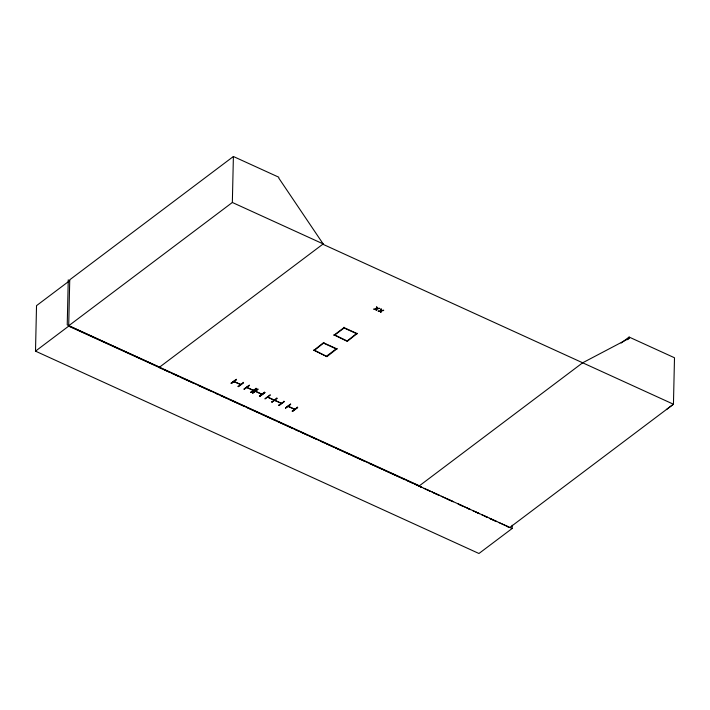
<?xml version="1.0" encoding="UTF-8"?>
<svg xmlns="http://www.w3.org/2000/svg" width="710" height="710" viewBox="0 0 710 710"><rect width="100%" height="100%" fill="white"/><g stroke="black" fill="none" stroke-linecap="round" stroke-linejoin="round"><path stroke-width="1.06" d="M512.203 525.249L512.132 528.506L478.948 553.498L35.5 351.148L36.529 305.646L69.713 280.645M68.258 279.82L67.228 324.94L159.475 367.194M35.5 351.148L68.684 326.147L69.74 279.793L233.395 156.502L278.79 177.207L278.764 178.068L323.139 243.903L322.757 244.187L673.444 404.221L674.5 357.769L629.104 337.055L621.144 343.054M419.388 485.8L68.692 325.775L232.347 202.474L233.395 156.502M231.389 383.471L236.465 379.264M243.157 382.317L243.521 382.867L238.453 386.693L238.09 386.142M249.396 385.122L244.284 388.92M250.985 392.302L256.408 388.707L251.305 392.55L250.941 392M257.899 388.982L252.778 392.781M256.053 388.192L256.416 388.743M259.789 396.366L264.901 392.559L259.798 396.402L259.443 395.852M264.555 392.053L259.496 396.198M265.105 398.647L270.217 394.849M271.761 401.727L272.134 401.895M276.873 397.928L271.788 402.073M283.902 401.177L284.266 401.718L279.154 405.525L278.79 404.975M290.647 403.99L285.571 407.806M297.33 407.043L297.694 407.593L292.627 411.409L292.263 410.859M337.126 348.619L326.973 356.633L313.607 350.154M326.973 356.633L314.255 350.11M313.598 350.527L323.742 342.513M314.246 350.491L323.831 342.894M326.893 355.879L336.469 348.663M357.405 333.336L347.261 341.359L333.886 334.871M356.757 333.38L347.163 340.977L334.534 334.827M334.534 335.209L344.11 327.993L344.022 327.23M376.318 308.389L376.318 309.116L374.418 309.524L373.886 308.903M376.841 308.309L376.628 310.536L376.131 309.924M373.877 309.276L376.309 308.77L376.531 306.871M379.317 308.14L376.841 308.681L377.045 307.102M380.658 310.368L380.658 311.095L378.758 311.504L378.226 310.882M381.19 310.288L380.968 312.515L380.471 311.903M378.226 311.264L380.649 310.749L380.88 308.85M383.657 310.119L381.181 310.669L381.385 309.081M627.312 339.708L629.078 338.377L629.104 337.055M376.123 310.297L376.318 309.116M380.462 312.285L380.658 311.095M233.909 381.678L240.699 384.5L234.016 381.492M288.038 406.413L294.659 409.413M294.029 409.111L294.881 409.262M246.769 387.527L247.293 387.784M255.236 391.325L261.901 394.405M274.22 400.271L267.563 397.192M243.903 389.107L249.334 385.406M252.716 393.065L257.828 389.266M265.034 398.94L270.146 395.133M272.081 402.162L277.237 398.461M231.327 383.382L236.403 379.557M236.093 379.459L231.016 383.302L236.457 379.646M290.576 404.283L285.518 408.072M666.388 409.608L673.444 404.221L509.789 527.512M238.081 386.524L243.246 382.699M333.877 335.253L344.022 327.612L357.396 333.718M285.562 408.188L290.639 404.372M292.254 411.241L297.419 407.416L292.351 411.241M583.043 362.499L419.006 486.093L422.024 487.477L414.977 484.247M244.275 389.302L249.387 385.495M250.932 392.373L256.097 388.503L251.029 392.373M252.769 393.154L257.89 389.355M256.088 391.503L255.414 391.192M255.609 391.219L262.008 394.236L261.227 394.094M259.434 396.233L264.91 392.586M267.635 397.227L268.3 397.538M274.841 400.342L281.355 403.351L274.93 400.351M274.814 400.298L275.329 400.786M280.849 403.085L281.426 403.386M278.781 405.348L283.991 401.549M582.661 362.792L629.078 338.377M294.81 409.235L288.233 406.2L288.562 406.661M246.92 387.332L253.47 390.322M253.213 390.518L246.858 387.545M376.841 309.036L379.309 308.513M381.181 311.015L383.648 310.501M253.328 390.509L252.778 390.278M267.812 397.094L274.397 400.094L273.82 399.836M234.176 381.536L234.682 381.776M232.347 202.474L323.201 243.929L159.093 367.487L162.111 368.863M376.522 307.244L377.037 307.474M380.871 309.223L381.377 309.462M344.11 327.993L356.748 333.762M323.733 342.886L337.117 348.992M323.822 343.267L336.46 349.036M240.619 384.438L239.856 384.394M68.684 326.147L512.132 528.506M164.125 369.786L170.169 372.546M172.184 373.46L179.239 376.682M181.254 377.596L193.342 383.116M198.383 385.415L210.471 390.935M215.503 393.233L218.529 394.609M220.544 395.532L227.599 398.745M229.614 399.668L244.719 406.564M246.734 407.478L258.822 412.998M260.836 413.912L275.95 420.808M277.965 421.731L293.079 428.627M295.094 429.55L299.123 431.387M301.138 432.301L307.181 435.061M309.196 435.984L316.243 439.197M321.284 441.496L324.31 442.88M326.325 443.794L333.372 447.016M335.386 447.93L350.5 454.826M352.515 455.749L364.603 461.269M369.644 463.559L381.731 469.079M383.746 470.002L398.851 476.898M400.866 477.812L404.895 479.649M406.91 480.572L412.963 483.332M424.048 488.391L430.1 491.151L427.065 489.776M441.194 496.219L453.299 501.739L447.202 499.006M458.341 504.038L470.446 509.567M472.461 510.481L479.525 513.703L475.407 511.928M481.54 514.626L487.592 517.386M489.616 518.309L496.672 521.53M498.695 522.453L508.777 527.051M458.287 504.082L462.316 505.928M467.349 508.236L470.366 509.62M484.468 516.081L487.495 517.466M489.509 518.389L496.556 521.619M506.629 526.234L508.644 527.157M439.179 495.296L432.115 492.074L439.144 495.314"/></g></svg>
